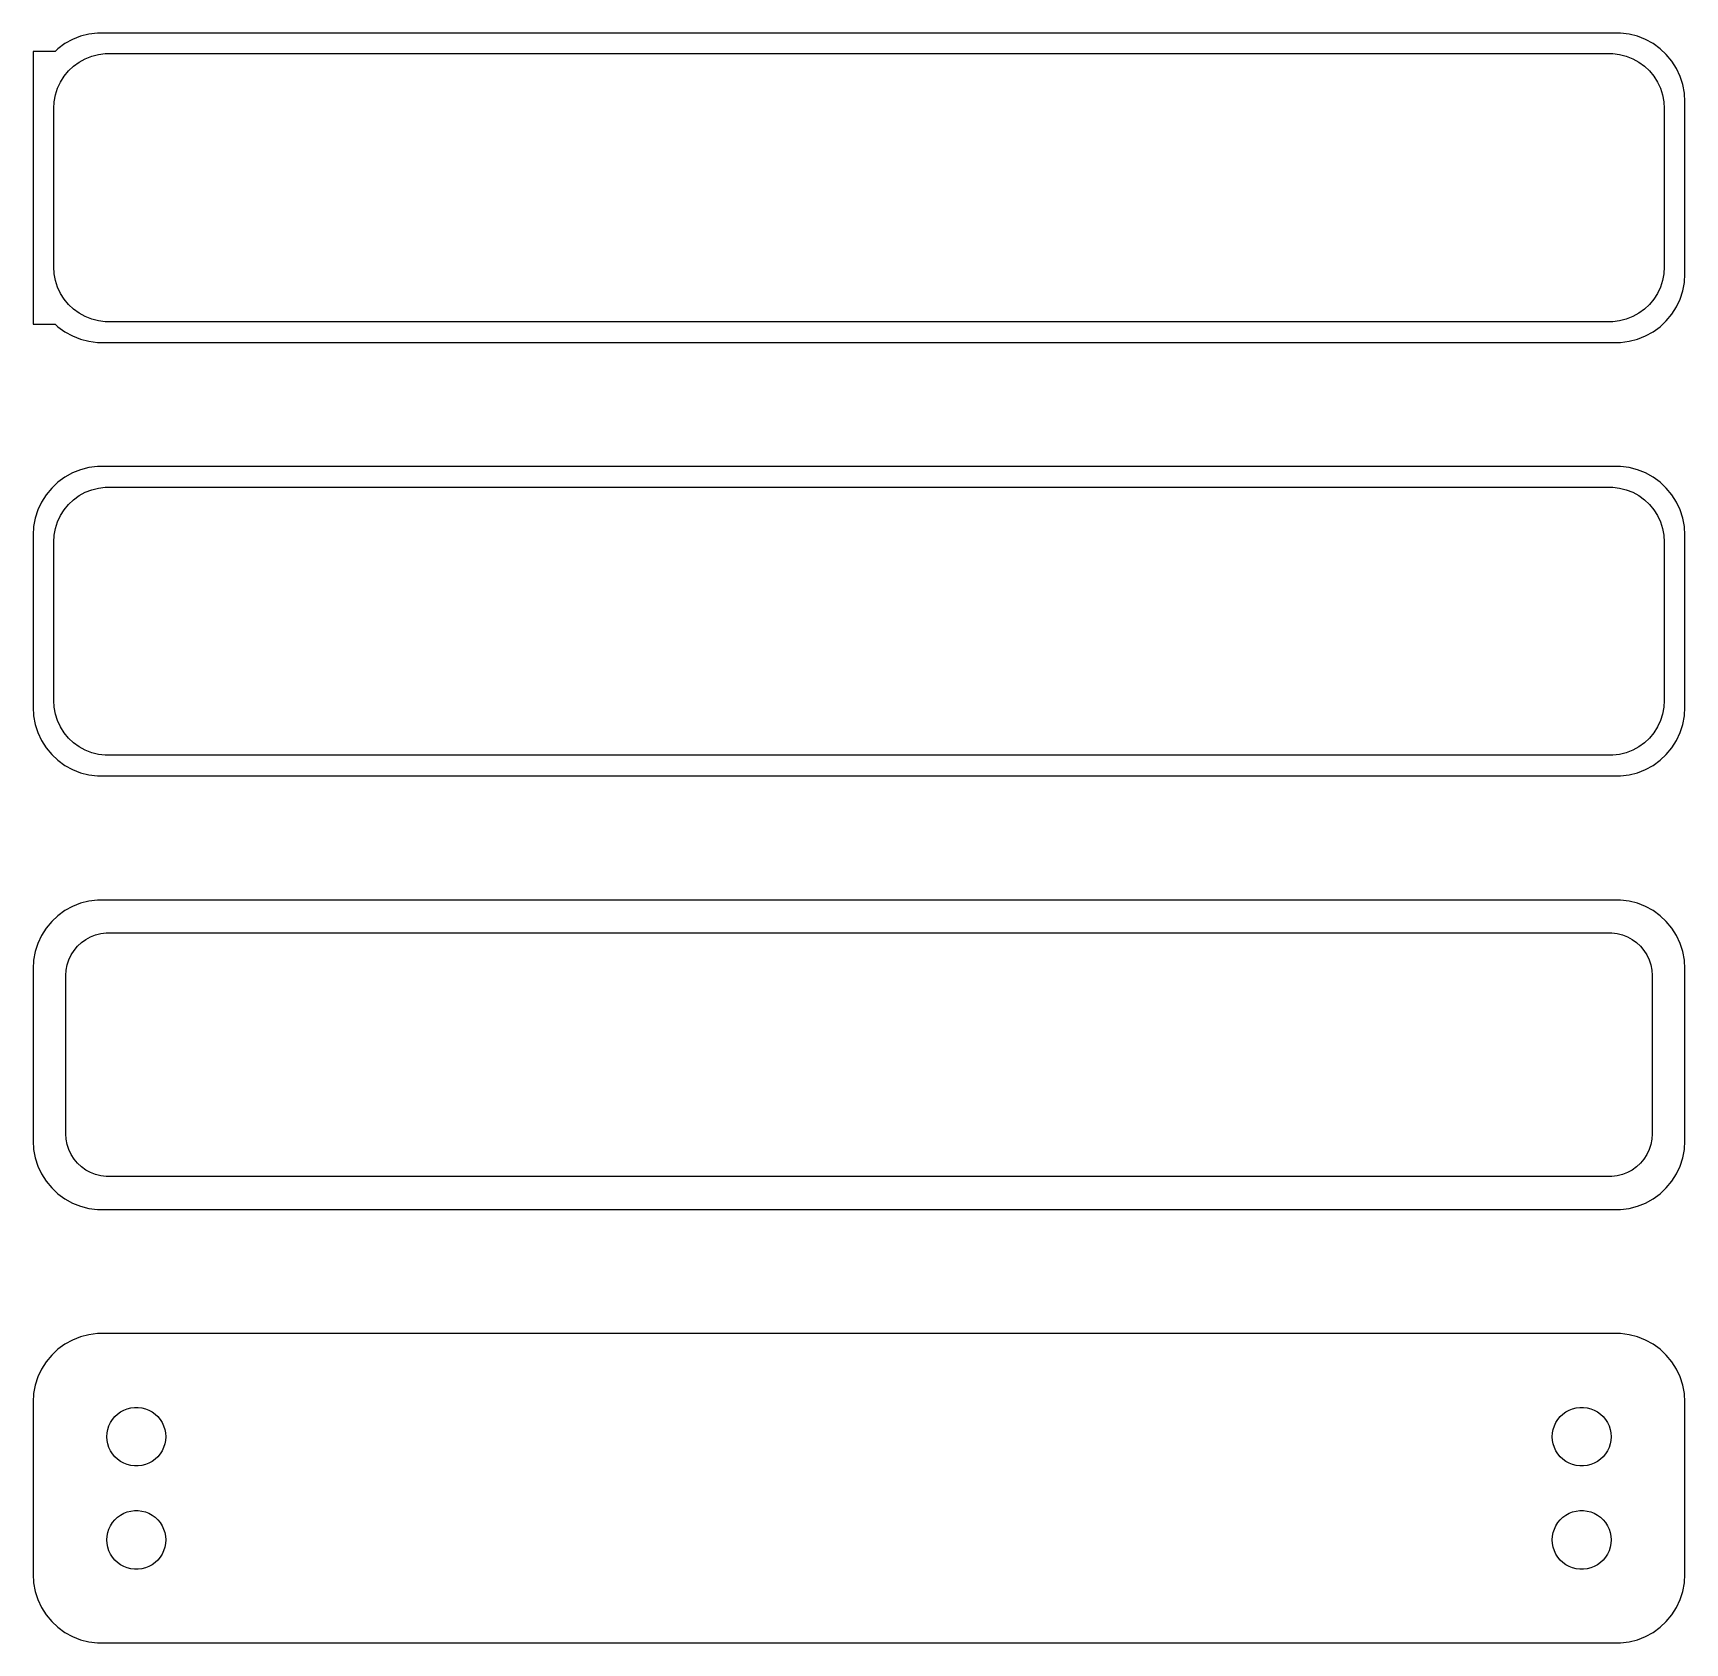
# Model space of a CAD drawing. Header units: metres. Extents: x -60 to 60, y 115 to 232.
import ezdxf

# ---------------------------------------------------------------- set-up
doc = ezdxf.new("R2010")
doc.units = ezdxf.units.M

msp = doc.modelspace()

# ---------------------------------------------------------------- linework, layer by layer
for p, q in [((-55.9369, 231.661), (-56.5451, 231.505)), ((-55.3139, 231.74), (-55.9369, 231.661)), ((55.3139, 231.74), (-55.3139, 231.74)), ((55.9369, 231.661), (55.3139, 231.74)), ((56.5451, 231.505), (55.9369, 231.661)), ((-58.4, 230.403), (-60, 230.403)), ((-60, 230.403), (-60, 210.597)), ((-58.1871, 230.603), (-58.4, 230.403)), ((-57.6791, 230.972), (-58.1871, 230.603)), ((-57.1289, 231.274), (-57.6791, 230.972)), ((-56.5451, 231.505), (-57.1289, 231.274)), ((57.1289, 231.274), (56.5451, 231.505)), ((57.6791, 230.972), (57.1289, 231.274)), ((58.1871, 230.603), (57.6791, 230.972)), ((58.6448, 230.173), (58.1871, 230.603)), ((-57.4159, 228.988), (-57.0497, 229.332)), ((-57.0497, 229.332), (-56.6433, 229.627)), ((-56.6433, 229.627), (-56.2031, 229.869)), ((-56.2031, 229.869), (-55.7361, 230.054)), ((-55.7361, 230.054), (-55.2495, 230.179)), ((-55.2495, 230.179), (-54.7512, 230.242)), ((-54.7512, 230.242), (54.7512, 230.242)), ((54.7512, 230.242), (55.2495, 230.179)), ((55.2495, 230.179), (55.7361, 230.054)), ((55.7361, 230.054), (56.2031, 229.869)), ((56.2031, 229.869), (56.6433, 229.627)), ((56.6433, 229.627), (57.0497, 229.332)), ((57.0497, 229.332), (57.4159, 228.988)), ((59.0451, 229.689), (58.6448, 230.173)), ((59.3815, 229.159), (59.0451, 229.689)), ((-58.2191, 227.722), (-58.0052, 228.177)), ((-58.0052, 228.177), (-57.7361, 228.601)), ((-57.7361, 228.601), (-57.4159, 228.988)), ((57.4159, 228.988), (57.7361, 228.601)), ((57.7361, 228.601), (58.0052, 228.177)), ((58.0052, 228.177), (58.2191, 227.722)), ((59.6489, 228.591), (59.3815, 229.159)), ((59.8429, 227.993), (59.6489, 228.591)), ((-58.4685, 226.751), (-58.3743, 227.245)), ((-58.3743, 227.245), (-58.2191, 227.722)), ((58.2191, 227.722), (58.3743, 227.245)), ((58.3743, 227.245), (58.4685, 226.751)), ((59.9606, 227.377), (59.8429, 227.993)), ((60, 226.75), (59.9606, 227.377)), ((-58.5, 226.25), (-58.4685, 226.751)), ((-58.5, 214.75), (-58.5, 226.25)), ((58.4685, 226.751), (58.5, 226.25)), ((58.5, 226.25), (58.5, 214.75)), ((60, 214.25), (60, 226.75)), ((-58.4685, 214.249), (-58.5, 214.75)), ((-58.3743, 213.755), (-58.4685, 214.249)), ((-58.2191, 213.278), (-58.3743, 213.755)), ((58.3743, 213.755), (58.2191, 213.278)), ((58.4685, 214.249), (58.3743, 213.755)), ((58.5, 214.75), (58.4685, 214.249)), ((59.8429, 213.007), (59.9606, 213.623)), ((59.9606, 213.623), (60, 214.25)), ((-58.0052, 212.823), (-58.2191, 213.278)), ((-57.7361, 212.399), (-58.0052, 212.823)), ((58.0052, 212.823), (57.7361, 212.399)), ((58.2191, 213.278), (58.0052, 212.823)), ((59.3815, 211.841), (59.6489, 212.409)), ((59.6489, 212.409), (59.8429, 213.007)), ((-57.4159, 212.012), (-57.7361, 212.399)), ((-57.0497, 211.668), (-57.4159, 212.012)), ((-56.6433, 211.373), (-57.0497, 211.668)), ((-56.2031, 211.131), (-56.6433, 211.373)), ((56.6433, 211.373), (56.2031, 211.131)), ((57.0497, 211.668), (56.6433, 211.373)), ((57.4159, 212.012), (57.0497, 211.668)), ((57.7361, 212.399), (57.4159, 212.012)), ((58.6448, 210.827), (59.0451, 211.311)), ((59.0451, 211.311), (59.3815, 211.841)), ((-60, 210.597), (-58.4, 210.597)), ((-58.4, 210.597), (-58.1871, 210.397)), ((-58.1871, 210.397), (-57.6791, 210.028)), ((-57.6791, 210.028), (-57.1289, 209.726)), ((-55.7361, 210.946), (-56.2031, 211.131)), ((-55.2495, 210.821), (-55.7361, 210.946)), ((-54.7512, 210.758), (-55.2495, 210.821)), ((54.7512, 210.758), (-54.7512, 210.758)), ((55.2495, 210.821), (54.7512, 210.758)), ((55.7361, 210.946), (55.2495, 210.821)), ((56.2031, 211.131), (55.7361, 210.946)), ((57.1289, 209.726), (57.6791, 210.028)), ((57.6791, 210.028), (58.1871, 210.397)), ((58.1871, 210.397), (58.6448, 210.827)), ((-57.1289, 209.726), (-56.5451, 209.495)), ((-56.5451, 209.495), (-55.9369, 209.339)), ((-55.9369, 209.339), (-55.3139, 209.26)), ((-55.3139, 209.26), (55.3139, 209.26)), ((55.3139, 209.26), (55.9369, 209.339)), ((55.9369, 209.339), (56.5451, 209.495)), ((56.5451, 209.495), (57.1289, 209.726)), ((-57.6791, 199.472), (-58.1871, 199.103)), ((-57.1289, 199.774), (-57.6791, 199.472)), ((-56.5451, 200.005), (-57.1289, 199.774)), ((-55.9369, 200.161), (-56.5451, 200.005)), ((-55.3139, 200.24), (-55.9369, 200.161)), ((55.3139, 200.24), (-55.3139, 200.24)), ((55.9369, 200.161), (55.3139, 200.24)), ((56.5451, 200.005), (55.9369, 200.161)), ((57.1289, 199.774), (56.5451, 200.005)), ((57.6791, 199.472), (57.1289, 199.774)), ((58.1871, 199.103), (57.6791, 199.472)), ((-59.0451, 198.189), (-59.3815, 197.659)), ((-58.6448, 198.673), (-59.0451, 198.189)), ((-58.1871, 199.103), (-58.6448, 198.673)), ((-57.0497, 197.832), (-56.6433, 198.127)), ((-56.6433, 198.127), (-56.2031, 198.369)), ((-56.2031, 198.369), (-55.7361, 198.554)), ((-55.7361, 198.554), (-55.2495, 198.679)), ((-55.2495, 198.679), (-54.7512, 198.742)), ((-54.7512, 198.742), (54.7512, 198.742)), ((54.7512, 198.742), (55.2495, 198.679)), ((55.2495, 198.679), (55.7361, 198.554)), ((55.7361, 198.554), (56.2031, 198.369)), ((56.2031, 198.369), (56.6433, 198.127)), ((56.6433, 198.127), (57.0497, 197.832)), ((58.6448, 198.673), (58.1871, 199.103)), ((59.0451, 198.189), (58.6448, 198.673)), ((59.3815, 197.659), (59.0451, 198.189)), ((-59.6489, 197.091), (-59.8429, 196.493)), ((-59.3815, 197.659), (-59.6489, 197.091)), ((-58.0052, 196.677), (-57.7361, 197.101)), ((-57.7361, 197.101), (-57.4159, 197.488)), ((-57.4159, 197.488), (-57.0497, 197.832)), ((57.0497, 197.832), (57.4159, 197.488)), ((57.4159, 197.488), (57.7361, 197.101)), ((57.7361, 197.101), (58.0052, 196.677)), ((59.6489, 197.091), (59.3815, 197.659)), ((59.8429, 196.493), (59.6489, 197.091)), ((-59.9606, 195.877), (-60, 195.25)), ((-59.8429, 196.493), (-59.9606, 195.877)), ((-58.4685, 195.251), (-58.3743, 195.745)), ((-58.3743, 195.745), (-58.2191, 196.222)), ((-58.2191, 196.222), (-58.0052, 196.677)), ((58.0052, 196.677), (58.2191, 196.222)), ((58.2191, 196.222), (58.3743, 195.745)), ((58.3743, 195.745), (58.4685, 195.251)), ((59.9606, 195.877), (59.8429, 196.493)), ((60, 195.25), (59.9606, 195.877)), ((-60, 195.25), (-60, 182.75)), ((-58.5, 194.75), (-58.4685, 195.251)), ((-58.5, 183.25), (-58.5, 194.75)), ((58.4685, 195.251), (58.5, 194.75)), ((58.5, 194.75), (58.5, 183.25)), ((60, 182.75), (60, 195.25)), ((-60, 182.75), (-59.9606, 182.123)), ((-58.4685, 182.749), (-58.5, 183.25)), ((-58.3743, 182.255), (-58.4685, 182.749)), ((58.4685, 182.749), (58.3743, 182.255)), ((58.5, 183.25), (58.4685, 182.749)), ((59.9606, 182.123), (60, 182.75)), ((-59.9606, 182.123), (-59.8429, 181.507)), ((-59.8429, 181.507), (-59.6489, 180.909)), ((-58.2191, 181.778), (-58.3743, 182.255)), ((-58.0052, 181.323), (-58.2191, 181.778)), ((-57.7361, 180.899), (-58.0052, 181.323)), ((58.0052, 181.323), (57.7361, 180.899)), ((58.2191, 181.778), (58.0052, 181.323)), ((58.3743, 182.255), (58.2191, 181.778)), ((59.6489, 180.909), (59.8429, 181.507)), ((59.8429, 181.507), (59.9606, 182.123)), ((-59.6489, 180.909), (-59.3815, 180.341)), ((-59.3815, 180.341), (-59.0451, 179.811)), ((-57.4159, 180.512), (-57.7361, 180.899)), ((-57.0497, 180.168), (-57.4159, 180.512)), ((-56.6433, 179.873), (-57.0497, 180.168)), ((57.0497, 180.168), (56.6433, 179.873)), ((57.4159, 180.512), (57.0497, 180.168)), ((57.7361, 180.899), (57.4159, 180.512)), ((59.0451, 179.811), (59.3815, 180.341)), ((59.3815, 180.341), (59.6489, 180.909)), ((-59.0451, 179.811), (-58.6448, 179.327)), ((-58.6448, 179.327), (-58.1871, 178.897)), ((-58.1871, 178.897), (-57.6791, 178.528)), ((-56.2031, 179.631), (-56.6433, 179.873)), ((-55.7361, 179.446), (-56.2031, 179.631)), ((-55.2495, 179.321), (-55.7361, 179.446)), ((-54.7512, 179.258), (-55.2495, 179.321)), ((54.7512, 179.258), (-54.7512, 179.258)), ((55.2495, 179.321), (54.7512, 179.258)), ((55.7361, 179.446), (55.2495, 179.321)), ((56.2031, 179.631), (55.7361, 179.446)), ((56.6433, 179.873), (56.2031, 179.631)), ((57.6791, 178.528), (58.1871, 178.897)), ((58.1871, 178.897), (58.6448, 179.327)), ((58.6448, 179.327), (59.0451, 179.811)), ((-57.6791, 178.528), (-57.1289, 178.226)), ((-57.1289, 178.226), (-56.5451, 177.995)), ((-56.5451, 177.995), (-55.9369, 177.839)), ((-55.9369, 177.839), (-55.3139, 177.76)), ((-55.3139, 177.76), (55.3139, 177.76)), ((55.3139, 177.76), (55.9369, 177.839)), ((55.9369, 177.839), (56.5451, 177.995)), ((56.5451, 177.995), (57.1289, 178.226)), ((57.1289, 178.226), (57.6791, 178.528)), ((-57.1289, 168.274), (-57.6791, 167.972)), ((-56.5451, 168.505), (-57.1289, 168.274)), ((-55.9369, 168.661), (-56.5451, 168.505)), ((-55.3139, 168.74), (-55.9369, 168.661)), ((55.3139, 168.74), (-55.3139, 168.74)), ((55.9369, 168.661), (55.3139, 168.74)), ((56.5451, 168.505), (55.9369, 168.661)), ((57.1289, 168.274), (56.5451, 168.505)), ((57.6791, 167.972), (57.1289, 168.274)), ((-58.6448, 167.173), (-59.0451, 166.689)), ((-58.1871, 167.603), (-58.6448, 167.173)), ((-57.6791, 167.972), (-58.1871, 167.603)), ((58.1871, 167.603), (57.6791, 167.972)), ((58.6448, 167.173), (58.1871, 167.603)), ((59.0451, 166.689), (58.6448, 167.173)), ((-59.3815, 166.159), (-59.6489, 165.591)), ((-59.0451, 166.689), (-59.3815, 166.159)), ((-56.7692, 165.381), (-56.4842, 165.649)), ((-56.4842, 165.649), (-56.168, 165.878)), ((-56.168, 165.878), (-55.8254, 166.067)), ((-55.8254, 166.067), (-55.4619, 166.211)), ((-55.4619, 166.211), (-55.0833, 166.308)), ((-55.0833, 166.308), (-54.6954, 166.357)), ((-54.6954, 166.357), (54.6954, 166.357)), ((54.6954, 166.357), (55.0833, 166.308)), ((55.0833, 166.308), (55.4619, 166.211)), ((55.4619, 166.211), (55.8254, 166.067)), ((55.8254, 166.067), (56.168, 165.878)), ((56.168, 165.878), (56.4842, 165.649)), ((56.4842, 165.649), (56.7692, 165.381)), ((59.3815, 166.159), (59.0451, 166.689)), ((59.6489, 165.591), (59.3815, 166.159)), ((-59.8429, 164.993), (-59.9606, 164.377)), ((-59.6489, 165.591), (-59.8429, 164.993)), ((-57.3943, 164.396), (-57.2279, 164.75)), ((-57.2279, 164.75), (-57.0184, 165.08)), ((-57.0184, 165.08), (-56.7692, 165.381)), ((56.7692, 165.381), (57.0184, 165.08)), ((57.0184, 165.08), (57.2279, 164.75)), ((57.2279, 164.75), (57.3943, 164.396)), ((59.8429, 164.993), (59.6489, 165.591)), ((59.9606, 164.377), (59.8429, 164.993)), ((-59.9606, 164.377), (-60, 163.75)), ((-60, 163.75), (-60, 151.25)), ((-57.6129, 163.25), (-57.5884, 163.64)), ((-57.6129, 151.75), (-57.6129, 163.25)), ((-57.5884, 163.64), (-57.5151, 164.024)), ((-57.5151, 164.024), (-57.3943, 164.396)), ((57.3943, 164.396), (57.5151, 164.024)), ((57.5151, 164.024), (57.5884, 163.64)), ((57.5884, 163.64), (57.6129, 163.25)), ((57.6129, 163.25), (57.6129, 151.75)), ((60, 163.75), (59.9606, 164.377)), ((60, 151.25), (60, 163.75)), ((-60, 151.25), (-59.9606, 150.623)), ((-57.5884, 151.36), (-57.6129, 151.75)), ((-57.5151, 150.976), (-57.5884, 151.36)), ((57.5884, 151.36), (57.5151, 150.976)), ((57.6129, 151.75), (57.5884, 151.36)), ((59.9606, 150.623), (60, 151.25)), ((-59.9606, 150.623), (-59.8429, 150.007)), ((-59.8429, 150.007), (-59.6489, 149.409)), ((-57.3943, 150.604), (-57.5151, 150.976)), ((-57.2279, 150.25), (-57.3943, 150.604)), ((-57.0184, 149.92), (-57.2279, 150.25)), ((57.2279, 150.25), (57.0184, 149.92)), ((57.3943, 150.604), (57.2279, 150.25)), ((57.5151, 150.976), (57.3943, 150.604)), ((59.6489, 149.409), (59.8429, 150.007)), ((59.8429, 150.007), (59.9606, 150.623)), ((-59.6489, 149.409), (-59.3815, 148.841)), ((-59.3815, 148.841), (-59.0451, 148.311)), ((-56.7692, 149.619), (-57.0184, 149.92)), ((-56.4842, 149.351), (-56.7692, 149.619)), ((-56.168, 149.122), (-56.4842, 149.351)), ((-55.8254, 148.933), (-56.168, 149.122)), ((-55.4619, 148.789), (-55.8254, 148.933)), ((55.8254, 148.933), (55.4619, 148.789)), ((56.168, 149.122), (55.8254, 148.933)), ((56.4842, 149.351), (56.168, 149.122)), ((56.7692, 149.619), (56.4842, 149.351)), ((57.0184, 149.92), (56.7692, 149.619)), ((59.0451, 148.311), (59.3815, 148.841)), ((59.3815, 148.841), (59.6489, 149.409)), ((-59.0451, 148.311), (-58.6448, 147.827)), ((-58.6448, 147.827), (-58.1871, 147.397)), ((-55.0833, 148.692), (-55.4619, 148.789)), ((-54.6954, 148.643), (-55.0833, 148.692)), ((54.6954, 148.643), (-54.6954, 148.643)), ((55.0833, 148.692), (54.6954, 148.643)), ((55.4619, 148.789), (55.0833, 148.692)), ((58.1871, 147.397), (58.6448, 147.827)), ((58.6448, 147.827), (59.0451, 148.311)), ((-58.1871, 147.397), (-57.6791, 147.028)), ((-57.6791, 147.028), (-57.1289, 146.726)), ((-57.1289, 146.726), (-56.5451, 146.495)), ((-56.5451, 146.495), (-55.9369, 146.339)), ((55.9369, 146.339), (56.5451, 146.495)), ((56.5451, 146.495), (57.1289, 146.726)), ((57.1289, 146.726), (57.6791, 147.028)), ((57.6791, 147.028), (58.1871, 147.397)), ((-55.9369, 146.339), (-55.3139, 146.26)), ((-55.3139, 146.26), (55.3139, 146.26)), ((55.3139, 146.26), (55.9369, 146.339)), ((-56.5451, 137.005), (-57.1289, 136.774)), ((-55.9369, 137.161), (-56.5451, 137.005)), ((-55.3139, 137.24), (-55.9369, 137.161)), ((55.3139, 137.24), (-55.3139, 137.24)), ((55.9369, 137.161), (55.3139, 137.24)), ((56.5451, 137.005), (55.9369, 137.161)), ((57.1289, 136.774), (56.5451, 137.005)), ((-58.6448, 135.673), (-59.0451, 135.189)), ((-58.1871, 136.103), (-58.6448, 135.673)), ((-57.6791, 136.472), (-58.1871, 136.103)), ((-57.1289, 136.774), (-57.6791, 136.472)), ((57.6791, 136.472), (57.1289, 136.774)), ((58.1871, 136.103), (57.6791, 136.472)), ((58.6448, 135.673), (58.1871, 136.103)), ((59.0451, 135.189), (58.6448, 135.673)), ((-59.3815, 134.659), (-59.6489, 134.091)), ((-59.0451, 135.189), (-59.3815, 134.659)), ((59.3815, 134.659), (59.0451, 135.189)), ((59.6489, 134.091), (59.3815, 134.659)), ((-59.8429, 133.493), (-59.9606, 132.877)), ((-59.6489, 134.091), (-59.8429, 133.493)), ((59.8429, 133.493), (59.6489, 134.091)), ((59.9606, 132.877), (59.8429, 133.493)), ((-59.9606, 132.877), (-60, 132.25)), ((-60, 132.25), (-60, 119.75)), ((60, 132.25), (59.9606, 132.877)), ((60, 119.75), (60, 132.25)), ((-54.3712, 130.779), (-54.2275, 131.005)), ((-54.2275, 131.005), (-54.0565, 131.212)), ((-54.0565, 131.212), (-53.8611, 131.395)), ((-53.8611, 131.395), (-53.6441, 131.553)), ((-53.6441, 131.553), (-53.4092, 131.682)), ((-53.4092, 131.682), (-53.1598, 131.781)), ((-53.1598, 131.781), (-52.9001, 131.847)), ((-52.9001, 131.847), (-52.6341, 131.881)), ((-52.6341, 131.881), (-52.3659, 131.881)), ((-52.3659, 131.881), (-52.0999, 131.847)), ((-52.0999, 131.847), (-51.8401, 131.781)), ((-51.8401, 131.781), (-51.5908, 131.682)), ((-51.5908, 131.682), (-51.3559, 131.553)), ((-51.3559, 131.553), (-51.1389, 131.395)), ((-51.1389, 131.395), (-50.9434, 131.212)), ((-50.9434, 131.212), (-50.7725, 131.005)), ((-50.7725, 131.005), (-50.6288, 130.779)), ((50.6288, 130.779), (50.7725, 131.005)), ((50.7725, 131.005), (50.9434, 131.212)), ((50.9434, 131.212), (51.1389, 131.395)), ((51.1389, 131.395), (51.3559, 131.553)), ((51.3559, 131.553), (51.5908, 131.682)), ((51.5908, 131.682), (51.8401, 131.781)), ((51.8401, 131.781), (52.0999, 131.847)), ((52.0999, 131.847), (52.3659, 131.881)), ((52.3659, 131.881), (52.6341, 131.881)), ((52.6341, 131.881), (52.9001, 131.847)), ((52.9001, 131.847), (53.1598, 131.781)), ((53.1598, 131.781), (53.4092, 131.682)), ((53.4092, 131.682), (53.6441, 131.553)), ((53.6441, 131.553), (53.8611, 131.395)), ((53.8611, 131.395), (54.0565, 131.212)), ((54.0565, 131.212), (54.2275, 131.005)), ((54.2275, 131.005), (54.3712, 130.779)), ((-54.6353, 129.75), (-54.6185, 130.018)), ((-54.6185, 129.482), (-54.6353, 129.75)), ((-54.6185, 130.018), (-54.5682, 130.281)), ((-54.5682, 130.281), (-54.4853, 130.536)), ((-54.4853, 130.536), (-54.3712, 130.779)), ((-50.6288, 130.779), (-50.5146, 130.536)), ((-50.5146, 130.536), (-50.4318, 130.281)), ((-50.4318, 130.281), (-50.3815, 130.018)), ((-50.3815, 130.018), (-50.3647, 129.75)), ((-50.3647, 129.75), (-50.3815, 129.482)), ((50.3647, 129.75), (50.3815, 130.018)), ((50.3815, 129.482), (50.3647, 129.75)), ((50.3815, 130.018), (50.4318, 130.281)), ((50.4318, 130.281), (50.5146, 130.536)), ((50.5146, 130.536), (50.6288, 130.779)), ((54.3712, 130.779), (54.4853, 130.536)), ((54.4853, 130.536), (54.5682, 130.281)), ((54.5682, 130.281), (54.6185, 130.018)), ((54.6185, 130.018), (54.6353, 129.75)), ((54.6353, 129.75), (54.6185, 129.482)), ((-54.5682, 129.219), (-54.6185, 129.482)), ((-54.4853, 128.964), (-54.5682, 129.219)), ((-54.3712, 128.721), (-54.4853, 128.964)), ((-54.2275, 128.495), (-54.3712, 128.721)), ((-54.0565, 128.288), (-54.2275, 128.495)), ((-50.7725, 128.495), (-50.9434, 128.288)), ((-50.6288, 128.721), (-50.7725, 128.495)), ((-50.5146, 128.964), (-50.6288, 128.721)), ((-50.4318, 129.219), (-50.5146, 128.964)), ((-50.3815, 129.482), (-50.4318, 129.219)), ((50.4318, 129.219), (50.3815, 129.482)), ((50.5146, 128.964), (50.4318, 129.219)), ((50.6288, 128.721), (50.5146, 128.964)), ((50.7725, 128.495), (50.6288, 128.721)), ((50.9434, 128.288), (50.7725, 128.495)), ((54.2275, 128.495), (54.0565, 128.288)), ((54.3712, 128.721), (54.2275, 128.495)), ((54.4853, 128.964), (54.3712, 128.721)), ((54.5682, 129.219), (54.4853, 128.964)), ((54.6185, 129.482), (54.5682, 129.219)), ((-53.8611, 128.105), (-54.0565, 128.288)), ((-53.6441, 127.947), (-53.8611, 128.105)), ((-53.4092, 127.818), (-53.6441, 127.947)), ((-53.1598, 127.719), (-53.4092, 127.818)), ((-52.9001, 127.653), (-53.1598, 127.719)), ((-52.6341, 127.619), (-52.9001, 127.653)), ((-52.3659, 127.619), (-52.6341, 127.619)), ((-52.0999, 127.653), (-52.3659, 127.619)), ((-51.8401, 127.719), (-52.0999, 127.653)), ((-51.5908, 127.818), (-51.8401, 127.719)), ((-51.3559, 127.947), (-51.5908, 127.818)), ((-51.1389, 128.105), (-51.3559, 127.947)), ((-50.9434, 128.288), (-51.1389, 128.105)), ((51.1389, 128.105), (50.9434, 128.288)), ((51.3559, 127.947), (51.1389, 128.105)), ((51.5908, 127.818), (51.3559, 127.947)), ((51.8401, 127.719), (51.5908, 127.818)), ((52.0999, 127.653), (51.8401, 127.719)), ((52.3659, 127.619), (52.0999, 127.653)), ((52.6341, 127.619), (52.3659, 127.619)), ((52.9001, 127.653), (52.6341, 127.619)), ((53.1598, 127.719), (52.9001, 127.653)), ((53.4092, 127.818), (53.1598, 127.719)), ((53.6441, 127.947), (53.4092, 127.818)), ((53.8611, 128.105), (53.6441, 127.947)), ((54.0565, 128.288), (53.8611, 128.105)), ((-54.2275, 123.505), (-54.0565, 123.712)), ((-54.0565, 123.712), (-53.8611, 123.895)), ((-53.8611, 123.895), (-53.6441, 124.053)), ((-53.6441, 124.053), (-53.4092, 124.182)), ((-53.4092, 124.182), (-53.1598, 124.281)), ((-53.1598, 124.281), (-52.9001, 124.347)), ((-52.9001, 124.347), (-52.6341, 124.381)), ((-52.6341, 124.381), (-52.3659, 124.381)), ((-52.3659, 124.381), (-52.0999, 124.347)), ((-52.0999, 124.347), (-51.8401, 124.281)), ((-51.8401, 124.281), (-51.5908, 124.182)), ((-51.5908, 124.182), (-51.3559, 124.053)), ((-51.3559, 124.053), (-51.1389, 123.895)), ((-51.1389, 123.895), (-50.9434, 123.712)), ((-50.9434, 123.712), (-50.7725, 123.505)), ((50.7725, 123.505), (50.9434, 123.712)), ((50.9434, 123.712), (51.1389, 123.895)), ((51.1389, 123.895), (51.3559, 124.053)), ((51.3559, 124.053), (51.5908, 124.182)), ((51.5908, 124.182), (51.8401, 124.281)), ((51.8401, 124.281), (52.0999, 124.347)), ((52.0999, 124.347), (52.3659, 124.381)), ((52.3659, 124.381), (52.6341, 124.381)), ((52.6341, 124.381), (52.9001, 124.347)), ((52.9001, 124.347), (53.1598, 124.281)), ((53.1598, 124.281), (53.4092, 124.182)), ((53.4092, 124.182), (53.6441, 124.053)), ((53.6441, 124.053), (53.8611, 123.895)), ((53.8611, 123.895), (54.0565, 123.712)), ((54.0565, 123.712), (54.2275, 123.505)), ((-54.6353, 122.25), (-54.6185, 122.518)), ((-54.6185, 122.518), (-54.5682, 122.781)), ((-54.5682, 122.781), (-54.4853, 123.036)), ((-54.4853, 123.036), (-54.3712, 123.279)), ((-54.3712, 123.279), (-54.2275, 123.505)), ((-50.7725, 123.505), (-50.6288, 123.279)), ((-50.6288, 123.279), (-50.5146, 123.036)), ((-50.5146, 123.036), (-50.4318, 122.781)), ((-50.4318, 122.781), (-50.3815, 122.518)), ((-50.3815, 122.518), (-50.3647, 122.25)), ((50.3647, 122.25), (50.3815, 122.518)), ((50.3815, 122.518), (50.4318, 122.781)), ((50.4318, 122.781), (50.5146, 123.036)), ((50.5146, 123.036), (50.6288, 123.279)), ((50.6288, 123.279), (50.7725, 123.505)), ((54.2275, 123.505), (54.3712, 123.279)), ((54.3712, 123.279), (54.4853, 123.036)), ((54.4853, 123.036), (54.5682, 122.781)), ((54.5682, 122.781), (54.6185, 122.518)), ((54.6185, 122.518), (54.6353, 122.25)), ((-54.6185, 121.982), (-54.6353, 122.25)), ((-54.5682, 121.719), (-54.6185, 121.982)), ((-54.4853, 121.464), (-54.5682, 121.719)), ((-54.3712, 121.221), (-54.4853, 121.464)), ((-54.2275, 120.995), (-54.3712, 121.221)), ((-50.6288, 121.221), (-50.7725, 120.995)), ((-50.5146, 121.464), (-50.6288, 121.221)), ((-50.4318, 121.719), (-50.5146, 121.464)), ((-50.3815, 121.982), (-50.4318, 121.719)), ((-50.3647, 122.25), (-50.3815, 121.982)), ((50.3815, 121.982), (50.3647, 122.25)), ((50.4318, 121.719), (50.3815, 121.982)), ((50.5146, 121.464), (50.4318, 121.719)), ((50.6288, 121.221), (50.5146, 121.464)), ((50.7725, 120.995), (50.6288, 121.221)), ((54.3712, 121.221), (54.2275, 120.995)), ((54.4853, 121.464), (54.3712, 121.221)), ((54.5682, 121.719), (54.4853, 121.464)), ((54.6185, 121.982), (54.5682, 121.719)), ((54.6353, 122.25), (54.6185, 121.982)), ((-54.0565, 120.788), (-54.2275, 120.995)), ((-53.8611, 120.605), (-54.0565, 120.788)), ((-53.6441, 120.447), (-53.8611, 120.605)), ((-53.4092, 120.318), (-53.6441, 120.447)), ((-53.1598, 120.219), (-53.4092, 120.318)), ((-52.9001, 120.153), (-53.1598, 120.219)), ((-52.6341, 120.119), (-52.9001, 120.153)), ((-52.3659, 120.119), (-52.6341, 120.119)), ((-52.0999, 120.153), (-52.3659, 120.119)), ((-51.8401, 120.219), (-52.0999, 120.153)), ((-51.5908, 120.318), (-51.8401, 120.219)), ((-51.3559, 120.447), (-51.5908, 120.318)), ((-51.1389, 120.605), (-51.3559, 120.447)), ((-50.9434, 120.788), (-51.1389, 120.605)), ((-50.7725, 120.995), (-50.9434, 120.788)), ((50.9434, 120.788), (50.7725, 120.995)), ((51.1389, 120.605), (50.9434, 120.788)), ((51.3559, 120.447), (51.1389, 120.605)), ((51.5908, 120.318), (51.3559, 120.447)), ((51.8401, 120.219), (51.5908, 120.318)), ((52.0999, 120.153), (51.8401, 120.219)), ((52.3659, 120.119), (52.0999, 120.153)), ((52.6341, 120.119), (52.3659, 120.119)), ((52.9001, 120.153), (52.6341, 120.119)), ((53.1598, 120.219), (52.9001, 120.153)), ((53.4092, 120.318), (53.1598, 120.219)), ((53.6441, 120.447), (53.4092, 120.318)), ((53.8611, 120.605), (53.6441, 120.447)), ((54.0565, 120.788), (53.8611, 120.605)), ((54.2275, 120.995), (54.0565, 120.788)), ((-60, 119.75), (-59.9606, 119.123)), ((-59.9606, 119.123), (-59.8429, 118.507)), ((59.8429, 118.507), (59.9606, 119.123)), ((59.9606, 119.123), (60, 119.75)), ((-59.8429, 118.507), (-59.6489, 117.909)), ((-59.6489, 117.909), (-59.3815, 117.341)), ((59.3815, 117.341), (59.6489, 117.909)), ((59.6489, 117.909), (59.8429, 118.507)), ((-59.3815, 117.341), (-59.0451, 116.811)), ((-59.0451, 116.811), (-58.6448, 116.327)), ((58.6448, 116.327), (59.0451, 116.811)), ((59.0451, 116.811), (59.3815, 117.341)), ((-58.6448, 116.327), (-58.1871, 115.897)), ((-58.1871, 115.897), (-57.6791, 115.528)), ((-57.6791, 115.528), (-57.1289, 115.226)), ((-57.1289, 115.226), (-56.5451, 114.995)), ((56.5451, 114.995), (57.1289, 115.226)), ((57.1289, 115.226), (57.6791, 115.528)), ((57.6791, 115.528), (58.1871, 115.897)), ((58.1871, 115.897), (58.6448, 116.327)), ((-56.5451, 114.995), (-55.9369, 114.839)), ((-55.9369, 114.839), (-55.3139, 114.76)), ((-55.3139, 114.76), (55.3139, 114.76)), ((55.3139, 114.76), (55.9369, 114.839)), ((55.9369, 114.839), (56.5451, 114.995))]:
    msp.add_line(p, q)

doc.saveas('drawing.dxf')
